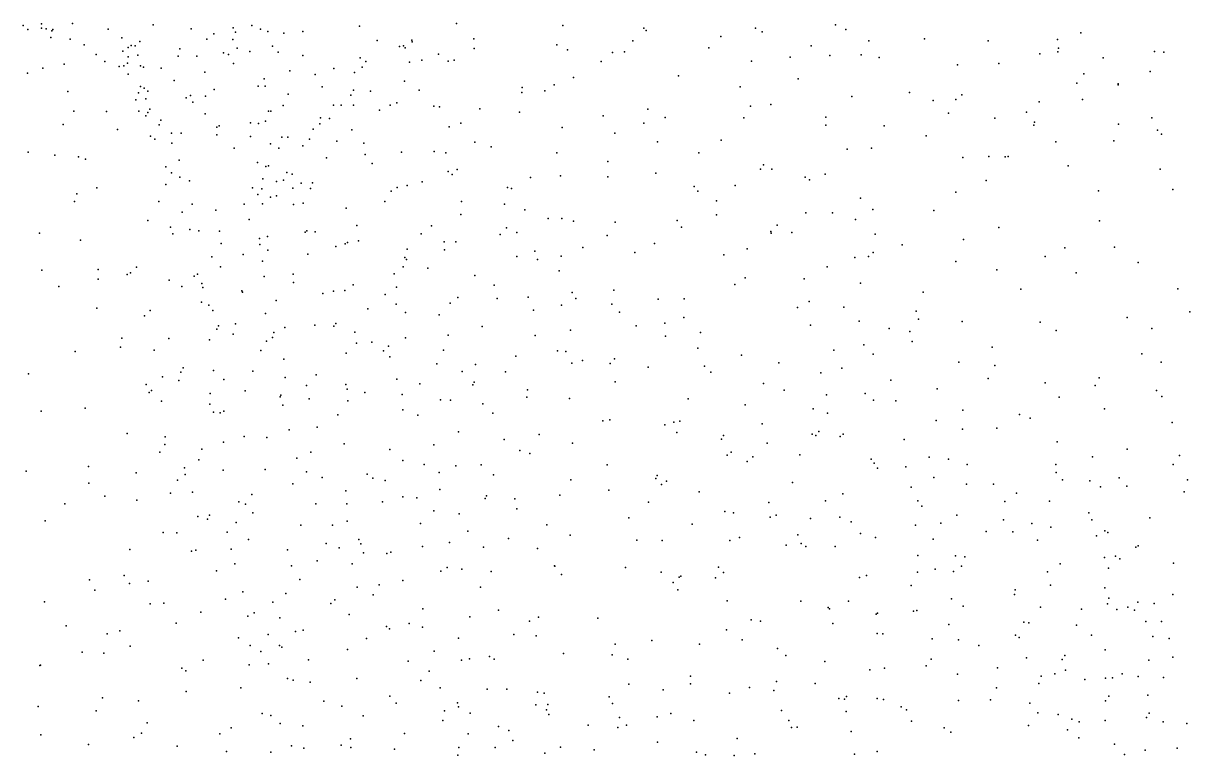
# Model space of a CAD drawing. Header units: metres. Extents: x -24.3 to 24.3, y -27.7 to 27.7.
# Drawn here: x 7.74 to 13.25, y -13.83 to -10.37 of the extents above; entities that cross this region are included whole.
import ezdxf

# ---------------------------------------------------------------- set-up
doc = ezdxf.new("R2010")
doc.units = ezdxf.units.M

msp = doc.modelspace()

# ---------------------------------------------------------------- linework, layer by layer
for p in [(7.7402, -10.383, -2.3972), (7.7618, -10.4023, 3.9964), (7.8255, -10.376, -6.8892), (7.8262, -10.3955, 3.1117), (7.8487, -10.3985, -7.2383), (7.8745, -10.408, 4.5251), (7.8793, -10.4022, 2.7878), (7.9724, -10.3741, -2.0804), (8.1417, -10.4004, 0.0048), (8.3538, -10.3796, -8.2865), (8.5334, -10.3989, 4.1619), (8.7325, -10.3945, 3.9901), (8.7439, -10.415, -5.237), (8.8206, -10.3829, -8.9441), (8.8612, -10.4005, -16.2529), (8.8963, -10.4122, -13.1538), (8.9715, -10.4194, -18.5315), (9.061, -10.4119, 3.6756), (9.3286, -10.3864, 3.7844), (9.7875, -10.373, 3.8227), (10.2897, -10.3827, 3.9097), (10.6733, -10.3955, 4.2199), (10.6842, -10.4064, 1.4013), (11.2009, -10.3956, 14.6447), (11.2334, -10.4133, 4.733), (11.5796, -10.3795, 2.2557), (11.6279, -10.4021, 5.037), (12.7393, -10.4172, -21.3109), (7.87, -10.4403, 3.5662), (7.961, -10.4482, 1.619), (8.0272, -10.474, 3.019), (8.2052, -10.441, -20.5775), (8.2917, -10.459, -1.3683), (8.607, -10.4479, 16.2001), (8.6408, -10.4226, -13.9765), (8.7298, -10.4494, 3.7302), (9.413, -10.4542, -9.9397), (9.5759, -10.4527, -2.9029), (9.5779, -10.4606, -3.2036), (9.8699, -10.4468, 15.3372), (10.2628, -10.4744, 15.1153), (10.6209, -10.4549, -21.5018), (11.0374, -10.4359, 4.4318), (11.7367, -10.4552, 9.5466), (12.0004, -10.4455, 9.7504), (12.3017, -10.4557, 9.9027), (12.6295, -10.4497, 5.4389), (8.0845, -10.5197, 1.1425), (8.2098, -10.5045, 3.7926), (8.2362, -10.4866, -0.2957), (8.2505, -10.4777, 4.0332), (8.2685, -10.4798, -0.7089), (8.2818, -10.5238, -19.8692), (8.4717, -10.528, -19.4221), (8.4802, -10.4932, 3.7625), (8.5608, -10.5286, 3.5154), (8.6868, -10.5118, -14.6598), (8.7093, -10.5194, -14.3517), (8.7513, -10.4905, -15.902), (8.8114, -10.5061, 3.4191), (8.918, -10.4814, -16.5567), (8.9443, -10.5085, 15.9795), (9.0613, -10.5242, 3.4469), (9.5184, -10.483, -11.9443), (9.5376, -10.4799, 3.5754), (9.5451, -10.4885, -3.5025), (9.703, -10.5188, 15.4857), (9.871, -10.4912, -21.5729), (10.312, -10.4984, 0.5167), (10.5245, -10.5103, 0.9436), (10.5825, -10.508, 14.9383), (10.9805, -10.4888, 14.7889), (11.4636, -10.4794, 14.6319), (11.5531, -10.5244, -21.2589), (11.7004, -10.5221, 14.7122), (12.5446, -10.5164, 9.9822), (12.6304, -10.5069, 15.0333), (12.6342, -10.4898, 9.0898), (13.0871, -10.5056, 10.2732), (13.131, -10.5097, -21.4044), (7.8326, -10.5844, 16.8587), (7.9339, -10.5662, -2.1873), (8.1252, -10.5539, -1.8267), (8.1937, -10.5768, 0.5398), (8.2153, -10.5737, 2.4664), (8.2328, -10.5609, 3.1099), (8.2361, -10.5316, -5.8708), (8.2945, -10.5743, -1.0258), (8.3077, -10.5793, 2.8245), (8.3914, -10.5842, 3.3876), (8.733, -10.563, -15.2005), (9.332, -10.536, -4.4321), (9.3425, -10.5794, 3.3457), (9.3592, -10.5531, -12.593), (9.5659, -10.5571, -1.698), (9.6239, -10.5469, -11.4932), (9.7483, -10.552, -1.1234), (9.7768, -10.5462, 3.4981), (10.4716, -10.5538, 3.7356), (11.183, -10.551, -21.3445), (11.3646, -10.532, 2.0507), (11.7854, -10.5343, 9.2263), (12.1563, -10.5691, 9.1298), (12.3519, -10.5633, 5.3757), (12.8453, -10.5356, 9.1639), (7.7597, -10.6084, -2.3745), (8.2362, -10.6125, 16.5098), (8.5979, -10.6037, -20.9598), (8.879, -10.6344, -14.1248), (9.0001, -10.5971, -13.51), (9.1196, -10.6151, 15.8734), (9.2077, -10.5861, -13.0092), (9.3058, -10.6056, 15.7422), (10.3414, -10.6283, 3.4876), (10.8367, -10.621, 14.9332), (11.4029, -10.6346, 4.7738), (12.7525, -10.6118, 10.0143), (13.066, -10.6003, 9.3181), (7.9507, -10.6949, -6.5748), (8.2944, -10.6713, 0.0799), (8.3112, -10.6784, -1.3749), (8.3287, -10.6935, -0.2956), (8.4529, -10.6436, 3.0634), (8.6416, -10.6861, -5.3123), (8.8501, -10.6697, -8.7341), (8.8832, -10.6698, 3.104), (9.1532, -10.6729, 3.1299), (9.3005, -10.6894, -21.3818), (9.381, -10.6929, 3.144), (9.5415, -10.6456, -12.3117), (9.6113, -10.6879, -10.4071), (10.0975, -10.6763, -0.1607), (10.2055, -10.6922, 0.1405), (10.2497, -10.6641, 15.24), (11.1294, -10.6726, 1.7126), (12.7199, -10.6562, 5.5067), (12.9157, -10.6589, 15.1456), (12.916, -10.6632, 2.8936), (8.2717, -10.7336, 1.3696), (8.2853, -10.7009, 0.3386), (8.3191, -10.7288, 1.9098), (8.5106, -10.7245, 2.674), (8.53, -10.7145, -20.6293), (8.5413, -10.7459, -19.7246), (8.6017, -10.7165, 2.8872), (8.9916, -10.7068, -17.1223), (9.289, -10.7125, -2.3839), (9.5056, -10.7478, -9.9524), (10.096, -10.7002, 3.316), (11.6565, -10.7184, 4.9885), (11.9294, -10.6998, 14.8426), (12.041, -10.7368, 9.2709), (12.1489, -10.7333, 14.8738), (12.1759, -10.7111, 9.5698), (12.5414, -10.7444, 9.7716), (12.7471, -10.7326, 9.253), (7.9797, -10.7879, 16.6931), (8.133, -10.7899, -1.8335), (8.2862, -10.7883, 0.816), (8.328, -10.7942, -0.9586), (8.3386, -10.7788, -0.5493), (8.5995, -10.8002, 2.385), (8.8986, -10.788, 2.8637), (8.9102, -10.7877, -16.7529), (8.9691, -10.7606, 15.9969), (9.2058, -10.7598, -9.2345), (9.242, -10.76, -3.534), (9.3012, -10.7597, -13.3159), (9.4237, -10.7829, -9.6204), (9.4745, -10.76, -12.9495), (9.6806, -10.7647, -11.0623), (9.707, -10.7679, 3.1101), (9.8979, -10.7765, -21.4377), (10.0852, -10.7928, 15.4066), (10.6926, -10.7784, 15.0492), (11.178, -10.7639, 14.912), (11.2729, -10.7561, 4.504), (12.1142, -10.7972, 5.3307), (12.4824, -10.7925, 5.4601), (7.929, -10.8504, -7.1641), (8.3186, -10.8097, 0.5976), (8.3831, -10.8528, 0.166), (8.3907, -10.8309, -5.6562), (8.6652, -10.8571, 16.2098), (8.8147, -10.8428, 2.5498), (8.8522, -10.8463, -15.3604), (8.8855, -10.8355, -4.8502), (9.1422, -10.8474, 2.8382), (9.1443, -10.819, -4.3865), (9.1873, -10.8219, -3.8376), (9.8078, -10.8452, 15.5656), (10.4812, -10.8092, 3.3984), (10.673, -10.8444, 0.8858), (10.7742, -10.8176, 3.6396), (11.1464, -10.8196, 4.1823), (11.5332, -10.8543, 1.9865), (11.5336, -10.8162, 4.7959), (11.8096, -10.8575, 5.0989), (12.3319, -10.8202, 9.1804), (12.5164, -10.8533, 9.3382), (12.52, -10.8393, 14.9486), (12.9163, -10.8488, 9.7644), (13.074, -10.819, -21.3118), (8.1855, -10.8751, 16.5251), (8.3415, -10.9061, -7.9771), (8.4403, -10.8912, 1.3047), (8.486, -10.891, 1.5233), (8.6547, -10.8634, 2.1095), (8.6547, -10.9, -20.3355), (8.8144, -10.9074, -19.3672), (8.962, -10.9109, -18.6902), (8.9909, -10.911, -14.7061), (9.1099, -10.8725, -2.5749), (9.2936, -10.876, -13.6763), (9.7535, -10.8624, -12.1272), (10.2879, -10.8648, 3.2416), (10.5362, -10.8924, 15.1929), (12.0077, -10.9044, 14.8656), (13.1019, -10.8781, 9.5872), (13.1209, -10.8957, 3.0709), (8.3613, -10.9207, -1.1781), (8.4415, -10.9388, -0.0645), (8.7363, -10.963, -20.0446), (8.9089, -10.9428, 2.2931), (8.9482, -10.9623, -15.0304), (9.0614, -10.9519, 2.5863), (9.0932, -10.9199, -21.0694), (9.2221, -10.9301, -13.9884), (9.3492, -10.9388, -1.8099), (9.8745, -10.9348, -0.7538), (9.951, -10.9563, 2.973), (10.7385, -10.9322, -21.3308), (11.0388, -10.9243, 3.8383), (11.6339, -10.9669, 14.8821), (11.7499, -10.9622, -21.123), (12.6205, -10.9332, -21.1664), (12.8944, -10.9272, 15.0476), (7.7625, -10.9809, 16.7766), (7.8895, -10.9959, -2.2421), (8.0011, -11.0035, -6.5524), (8.0343, -11.0148, -1.9983), (8.4763, -11.0192, 0.9308), (9.1734, -11.0089, -2.108), (9.3566, -10.9922, 15.8465), (9.5285, -10.9811, 2.7548), (9.6822, -10.9783, -1.1461), (9.738, -10.9849, 2.8296), (10.2616, -10.9841, 0.0103), (10.5033, -11.0253, 0.4359), (10.9337, -10.9843, 3.5611), (12.1817, -11.0059, 5.4082), (12.3038, -11.0027, 2.4585), (12.3821, -11.0042, 14.8699), (12.3948, -11.0018, 5.4732), (8.414, -11.0502, -0.9121), (8.4406, -11.0789, -0.4632), (8.8471, -11.0305, -16.5617), (8.886, -11.0487, -4.6091), (8.8998, -11.0467, -2.9392), (8.9859, -11.0781, -19.1131), (9.3898, -11.0349, -9.281), (9.748, -11.0729, -10.975), (9.7905, -11.0633, -13.184), (10.7294, -11.0814, 3.2904), (11.2245, -11.0616, 4.0134), (11.2384, -11.0419, 15.0186), (11.2783, -11.0623, -21.1659), (12.6796, -11.0464, 14.9781), (13.1141, -11.0622, 15.0275), (8.4134, -11.1342, -5.6709), (8.4797, -11.0993, 0.5312), (8.5255, -11.1165, 0.1499), (8.8727, -11.1076, -3.247), (8.9376, -11.1194, 1.8862), (8.9693, -11.1134, -2.4357), (9.0116, -11.0847, -18.1924), (9.054, -11.1283, -20.6552), (9.1073, -11.126, 2.1144), (9.6259, -11.1218, 15.7654), (9.7673, -11.0876, -21.2466), (10.137, -11.1005, -21.2746), (10.2791, -11.0934, 15.4321), (10.5037, -11.0977, 15.3226), (11.4358, -11.0989, 4.4), (11.4561, -11.1125, 14.9769), (11.5304, -11.0852, 1.7941), (12.2914, -11.1153, -21.0774), (7.9933, -11.1785, 16.6483), (8.0877, -11.1492, -6.303), (8.823, -11.1497, 16.1395), (8.8483, -11.1818, -16.2751), (8.8682, -11.1545, -3.5654), (8.9374, -11.1882, -17.598), (9.0141, -11.1516, -8.6699), (9.0974, -11.1531, 16.0174), (9.4797, -11.1651, -9.5394), (9.5071, -11.1487, 2.5651), (9.5547, -11.1385, -13.8971), (10.0291, -11.149, 15.5775), (10.0484, -11.1532, 2.8665), (10.9118, -11.144, -21.1973), (10.9291, -11.165, 1.0593), (11.1047, -11.1395, 3.6945), (12.1487, -11.1702, 14.862), (12.8222, -11.1646, 5.6364), (13.1745, -11.1586, 5.7315), (7.9826, -11.214, -6.9586), (8.381, -11.215, -1.2658), (8.5386, -11.2276, -0.0733), (8.7843, -11.2273, 1.2091), (8.8705, -11.2256, -16.9438), (8.9078, -11.1947, -15.7471), (9.0171, -11.2283, -19.6698), (9.0626, -11.2229, -20.2038), (9.2664, -11.2454, -14.6533), (9.4485, -11.2143, 15.868), (9.8122, -11.2152, -0.9158), (10.0146, -11.2277, -12.013), (11.0169, -11.2108, 15.1497), (11.6981, -11.1984, 4.9256), (8.4904, -11.2656, -0.7682), (8.6506, -11.2562, 0.6757), (8.808, -11.2989, -2.7553), (9.8085, -11.2754, 2.6674), (10.1115, -11.2545, -13.0732), (10.2206, -11.2949, -12.7242), (10.2864, -11.2955, 2.925), (11.0172, -11.2776, 3.4341), (11.4385, -11.2676, 4.2584), (11.5647, -11.2685, 4.5971), (11.6746, -11.2988, -21.0284), (11.7552, -11.2517, 14.8871), (12.0449, -11.2568, 5.3526), (8.3285, -11.3042, -7.8298), (8.4362, -11.3364, -1.089), (8.5276, -11.3467, -0.4932), (8.5701, -11.353, -8.0885), (8.6669, -11.3552, 0.3912), (9.0801, -11.3538, 1.6559), (9.3168, -11.3275, -9.0593), (9.6695, -11.3295, -20.9587), (10.0237, -11.3387, -21.0984), (10.3405, -11.3069, -0.0733), (10.5371, -11.3121, 0.2933), (10.8303, -11.3047, 3.2844), (10.8515, -11.3365, 15.2473), (11.2732, -11.3566, 15.0788), (11.3037, -11.3261, 1.3721), (12.3511, -11.3366, 2.3635), (12.8279, -11.3063, 14.9023), (7.8164, -11.3645, 16.7513), (8.0105, -11.3973, -2.0635), (8.4477, -11.3676, 16.3702), (8.8566, -11.3898, 0.8115), (8.8951, -11.3797, -8.4513), (9.0724, -11.3599, -18.998), (9.1196, -11.3583, -15.2232), (9.2729, -11.4085, -14.9351), (9.3238, -11.3999, -1.6585), (9.6207, -11.3666, -10.0427), (9.7294, -11.405, -14.121), (9.7846, -11.405, -10.8889), (9.9937, -11.3705, -11.6787), (10.0725, -11.3608, 15.609), (10.5003, -11.3747, 15.4162), (11.2757, -11.3635, 3.7794), (11.3732, -11.3611, 3.9998), (11.7673, -11.3689, 1.8142), (12.1836, -11.3944, 14.884), (8.6753, -11.4131, -5.0633), (8.7796, -11.4645, -4.6071), (8.8576, -11.418, 16.1672), (8.8964, -11.4437, -17.2664), (9.0847, -11.4638, -18.6707), (9.2181, -11.4269, 1.8098), (9.2621, -11.4152, -20.0601), (9.5548, -11.4398, 15.8591), (9.7306, -11.4421, -1.1103), (10.1579, -11.4493, -0.4984), (10.385, -11.4311, -12.994), (10.6315, -11.4557, 3.1043), (10.7239, -11.4128, -21.0904), (11.051, -11.4668, 0.938), (11.1616, -11.4381, -21.019), (11.7568, -11.4561, 4.9461), (11.8941, -11.4197, 5.143), (12.6627, -11.434, 5.6768), (12.8989, -11.4303, 5.8081), (8.6305, -11.4765, -3.2251), (8.8702, -11.4971, -16.3821), (9.5431, -11.4784, -20.6219), (9.5514, -11.4886, -9.6672), (10.073, -11.4736, -13.696), (10.1702, -11.4885, 2.7579), (10.2826, -11.4729, -13.3594), (11.6715, -11.4787, 4.698), (11.7355, -11.4743, 14.9113), (12.1477, -11.4975, -20.9204), (12.5706, -11.4746, -20.9753), (13.01, -11.5019, -21.0319), (7.8283, -11.5386, -2.2625), (8.0946, -11.536, -7.1125), (8.2313, -11.5591, -7.5145), (8.247, -11.5511, -1.7227), (8.2749, -11.5249, 16.4813), (8.548, -11.5667, -5.4161), (8.5637, -11.5577, -0.6641), (8.6728, -11.5234, 0.1945), (8.8791, -11.5691, -16.9778), (9.0164, -11.5578, 0.9968), (9.4938, -11.5565, -20.338), (9.5359, -11.5237, -1.4093), (9.6527, -11.5294, -14.4121), (9.8742, -11.5637, 2.433), (10.2732, -11.5415, -12.092), (11.1523, -11.5747, 15.1603), (11.5403, -11.5235, 4.3065), (12.3419, -11.5374, 14.7918), (12.7168, -11.5512, 14.7875), (7.9088, -11.6156, 16.7024), (8.0942, -11.5819, -6.7865), (8.4299, -11.5855, -5.7233), (8.4894, -11.6159, -0.9653), (8.5835, -11.6014, -3.6725), (8.5884, -11.6211, -2.9094), (9.0179, -11.5965, -15.8022), (9.2998, -11.6083, -19.4656), (9.5043, -11.6187, 2.0273), (9.9655, -11.6099, -20.7164), (10.5313, -11.6327, 2.9981), (11.1042, -11.6064, 3.447), (11.4319, -11.5796, 3.9649), (11.698, -11.6005, 1.5773), (12.4551, -11.6291, 2.3246), (13.1973, -11.6268, 14.6807), (8.7725, -11.6372, -2.4356), (8.776, -11.6422, 0.3605), (8.9355, -11.6828, -17.7429), (9.1562, -11.6491, -8.681), (9.2059, -11.6374, 1.3606), (9.2603, -11.6352, 16.0229), (9.4513, -11.6534, -14.9083), (9.7934, -11.6682, 15.7903), (9.9803, -11.6724, -14.0881), (10.1258, -11.6661, 15.6383), (10.3341, -11.6444, 2.8432), (10.3515, -11.6728, 15.5365), (10.7403, -11.6763, -13.0618), (10.8641, -11.6742, 15.3055), (11.4552, -11.6866, -20.8467), (11.9933, -11.6431, 5.2509), (8.0873, -11.7186, -1.93), (8.3401, -11.729, -1.5766), (8.5823, -11.6901, 16.3333), (8.6177, -11.7039, -8.0258), (8.6364, -11.729, -4.1849), (9.3684, -11.7214, -9.0391), (9.5032, -11.7, -19.772), (9.5468, -11.7383, -9.497), (9.7585, -11.6942, -10.4741), (10.1523, -11.727, -11.6247), (10.2834, -11.7035, -13.7867), (10.5227, -11.7, -12.2607), (10.5578, -11.7373, 15.4537), (11.3999, -11.7144, 3.7594), (11.6187, -11.7132, 14.9801), (11.9599, -11.7331, 1.7348), (13.2535, -11.7364, -20.9777), (8.313, -11.755, 16.4635), (8.7436, -11.7928, 0.0341), (8.8854, -11.7439, 16.2071), (9.2177, -11.7909, -15.4844), (9.7051, -11.7497, -20.1346), (10.772, -11.7897, 3.1659), (10.8622, -11.7631, -12.6746), (11.6917, -11.779, 4.4879), (11.9712, -11.7707, -20.7371), (12.1782, -11.7814, 5.4858), (12.5462, -11.7845, 14.6701), (12.9579, -11.763, 5.9814), (8.6551, -11.8173, -5.0658), (8.6633, -11.802, -0.4624), (8.7326, -11.8419, -0.1844), (8.9242, -11.833, -2.1432), (8.9757, -11.8098, 0.647), (9.118, -11.7986, -18.5859), (9.2074, -11.8033, 1.1714), (9.3066, -11.8321, 1.3765), (9.7482, -11.8459, 2.1766), (9.9089, -11.8053, -14.3612), (10.16, -11.8468, -0.7367), (10.3267, -11.8222, -11.8746), (10.6372, -11.802, -13.5691), (10.7761, -11.8504, -20.7104), (10.9411, -11.8338, 3.3069), (11.4618, -11.7987, 1.1396), (11.8325, -11.815, 4.833), (11.9311, -11.828, 14.816), (12.6227, -11.8242, 5.8586), (13.0751, -11.8145, 3.415), (8.1991, -11.9024, -1.6964), (8.2065, -11.8602, -7.0152), (8.4273, -11.8611, -7.7286), (8.6204, -11.8676, -0.6678), (8.8893, -11.8741, -16.7799), (8.9173, -11.8575, -8.3647), (9.3148, -11.8832, 16.0384), (9.3874, -11.8784, -19.2571), (9.4657, -11.8976, -1.5766), (9.5461, -11.8588, 15.9316), (10.9289, -11.9073, 15.3196), (11.7125, -11.8918, 14.8871), (11.9422, -11.8763, 5.0554), (12.3195, -11.9031, 14.6586), (7.9857, -11.9232, 16.6593), (8.3591, -11.9167, -6.1605), (8.8623, -11.9177, 0.2913), (8.9722, -11.9596, 16.2031), (9.2662, -11.931, -18.8839), (9.4427, -11.9196, 1.6024), (9.4719, -11.948, -15.1723), (9.7258, -11.9169, -10.2055), (10.0676, -11.9451, -11.3093), (10.2649, -11.9194, 2.7492), (10.304, -11.9225, -20.4709), (10.5342, -11.9571, 2.9656), (11.1346, -11.9399, -12.9148), (11.5708, -11.9173, -20.6618), (11.758, -11.9352, 1.3581), (13.0266, -11.9335, 14.4765), (8.4958, -12.0006, -3.8887), (8.6389, -12.0131, -4.4546), (8.8252, -12.0163, 0.0832), (9.6954, -11.9818, 1.9939), (9.8139, -12.0173, -14.7553), (9.8772, -11.9839, -1.1556), (10.3336, -11.978, 15.5982), (10.3828, -11.9654, -14.045), (10.5134, -11.9793, -0.3515), (10.6932, -11.9977, -12.0912), (10.9605, -11.9929, 0.3322), (11.312, -11.9773, 0.7977), (11.6086, -12.0016, 4.0681), (12.1629, -11.9731, -20.6036), (12.333, -11.9885, 1.9005), (13.1195, -11.974, 6.1727), (7.7649, -12.0281, -2.1495), (8.3983, -12.0425, -3.1208), (8.4753, -12.0604, -1.1013), (8.485, -12.0199, -2.8198), (8.6885, -12.0555, -4.7611), (8.978, -12.0465, -16.485), (9.1237, -12.0339, 0.7645), (9.5064, -12.0536, -9.3074), (9.871, -12.0682, -19.8671), (10.0197, -12.0192, 2.4074), (10.5382, -12.0661, 15.5208), (10.9904, -12.02, -13.5057), (11.2387, -12.0736, 3.5537), (11.5098, -12.0236, 14.9672), (11.8402, -12.0587, 4.6392), (12.3003, -12.0504, 5.6221), (12.5706, -12.0714, 2.173), (12.8259, -12.047, 6.0931), (8.3214, -12.0792, -7.2741), (8.3357, -12.1172, -6.4219), (8.3453, -12.1073, -1.4068), (8.6235, -12.1211, -0.6987), (8.7887, -12.1093, -2.2374), (8.9578, -12.1292, -17.5796), (9.0785, -12.0832, -16.0883), (9.2646, -12.0781, -15.6728), (9.2704, -12.1011, -1.775), (9.3543, -12.1171, 16.0584), (9.5314, -12.1254, 1.5882), (9.6139, -12.0764, 1.8054), (9.8649, -12.0805, 2.1481), (10.1236, -12.1042, -14.4783), (11.3364, -12.1064, -12.7476), (11.5366, -12.1274, 3.8704), (11.7189, -12.122, 4.2588), (12.0598, -12.0994, 5.1372), (12.8065, -12.083, -20.5625), (13.0971, -12.1073, 3.6625), (8.393, -12.1572, -3.5534), (8.6225, -12.1716, -5.4476), (8.9537, -12.1367, 0.2873), (8.9675, -12.1772, 16.2298), (9.0915, -12.1463, -18.1986), (9.2734, -12.1562, -8.834), (9.7114, -12.1516, -1.3931), (9.7594, -12.1528, -19.5835), (9.9115, -12.1706, 15.8185), (10.1206, -12.1394, -0.9834), (10.3224, -12.1448, -11.5993), (10.8835, -12.1465, 3.2561), (11.1516, -12.1756, 15.151), (11.759, -12.1527, 1.1503), (11.8639, -12.1565, 14.7691), (12.6367, -12.1389, 14.4371), (13.1226, -12.1354, -20.5918), (7.8249, -12.2054, -2.0275), (8.0333, -12.1909, -1.7793), (8.6386, -12.21, 16.3742), (8.6706, -12.2132, -7.9494), (8.6876, -12.205, -0.5021), (9.2269, -12.2215, -18.584), (9.5339, -12.1978, -19.1656), (9.6056, -12.2231, 15.9536), (9.9593, -12.2147, -10.7986), (11.4735, -12.1932, -20.356), (11.5408, -12.2142, -13.0523), (12.1808, -12.2001, 14.6335), (12.4485, -12.2206, -20.3877), (12.4989, -12.2374, 1.8717), (12.8512, -12.1931, 3.0587), (8.9962, -12.2923, -16.7609), (9.1288, -12.28, 0.5998), (10.479, -12.2512, 2.9227), (10.5124, -12.2456, -14.1765), (10.7731, -12.27, -0.2661), (10.8159, -12.2568, -20.1981), (10.8429, -12.2526, 15.3242), (11.2323, -12.2639, -13.5951), (12.0544, -12.2497, -20.293), (12.1793, -12.2899, 5.2977), (12.3416, -12.2846, 1.6146), (13.1709, -12.2582, 6.3635), (8.2317, -12.3105, 16.5636), (8.4102, -12.3259, -3.8989), (8.784, -12.3251, -0.2088), (8.8919, -12.3296, -8.2505), (9.7975, -12.303, -10.2825), (10.0138, -12.3381, 2.3716), (10.1788, -12.3145, 2.623), (10.8287, -12.3062, -14.0093), (11.0397, -12.3368, 3.3851), (11.0503, -12.3205, 0.1015), (11.4692, -12.3136, 3.7595), (11.4871, -12.3192, -13.4034), (11.5003, -12.3012, -12.5516), (11.6007, -12.3248, 14.8343), (11.6151, -12.3131, 3.955), (11.9044, -12.3383, 4.5125), (12.6276, -12.349, 14.2928), (8.3859, -12.3982, -1.1972), (8.4088, -12.3618, -6.6313), (8.5841, -12.3841, -7.6819), (8.6869, -12.3514, -4.7346), (9.0987, -12.3986, -1.8844), (9.2565, -12.3591, 0.8963), (9.4722, -12.3862, -9.1825), (9.6811, -12.3642, -9.7465), (10.0864, -12.3912, -14.7129), (10.1344, -12.4045, -11.0848), (10.3369, -12.3561, 15.635), (11.0857, -12.3978, -12.1303), (11.2558, -12.3567, 15.0356), (12.9585, -12.3836, 6.33), (8.5695, -12.4342, 16.4167), (9.0336, -12.4275, 16.2102), (9.5342, -12.4382, 1.5492), (9.6355, -12.4566, 1.7762), (9.9046, -12.4576, 2.2002), (10.5006, -12.4582, 15.5138), (11.0671, -12.4127, 15.1423), (11.1619, -12.4419, -13.8924), (11.1884, -12.4198, -20.0752), (11.4106, -12.4118, 0.4683), (11.7475, -12.4318, -12.8975), (11.762, -12.4508, 4.123), (12.0215, -12.4224, 4.701), (12.113, -12.4315, 14.5328), (12.2021, -12.4571, 1.2618), (12.6212, -12.4563, -20.1069), (12.7937, -12.4198, 2.524), (13.1755, -12.4573, 6.4868), (13.205, -12.4136, 3.9355), (7.7542, -12.489, 16.8005), (8.0488, -12.4665, -1.6293), (8.2739, -12.4956, -3.4405), (8.5023, -12.473, -2.518), (8.5051, -12.5047, -0.8511), (8.6847, -12.4839, -5.504), (8.8838, -12.4808, 0.0435), (9.0795, -12.492, -17.436), (9.365, -12.503, 16.0687), (9.7054, -12.4945, -19.1675), (9.7843, -12.4636, 15.8847), (9.9632, -12.5059, -19.4003), (10.7367, -12.5084, -14.2186), (11.7784, -12.4743, 0.8128), (11.9118, -12.4678, 14.6279), (12.6218, -12.4952, 1.6968), (8.0494, -12.5444, 16.6675), (8.4691, -12.5311, -7.0214), (9.0134, -12.5488, 0.3338), (9.1531, -12.518, -18.0352), (9.3925, -12.5211, 1.2055), (9.4509, -12.5319, -18.7268), (10.3277, -12.5288, 2.7719), (10.7307, -12.5231, -11.749), (10.7576, -12.551, 3.1603), (10.7803, -12.5349, -19.8614), (11.3764, -12.5411, 3.6662), (11.9372, -12.5646, 4.3655), (12.0445, -12.5179, -19.9559), (12.1991, -12.5489, 14.3587), (12.326, -12.5496, 5.4608), (12.6519, -12.529, 6.1186), (12.7813, -12.5339, 2.0917), (12.8317, -12.5627, 3.047), (12.9204, -12.5203, 3.4353), (12.9557, -12.5591, 14.0391), (13.2427, -12.5288, 13.8614), (8.1257, -12.6066, -1.4617), (8.2767, -12.6251, -2.9903), (8.4355, -12.5918, 16.4919), (8.5403, -12.5867, -4.2675), (8.821, -12.5984, -2.1133), (9.264, -12.5806, -16.2113), (9.5338, -12.6101, -1.5799), (9.6003, -12.6147, 15.9704), (9.7098, -12.5756, -15.3285), (9.9233, -12.6181, -15.0655), (9.9291, -12.6054, -1.3517), (10.0636, -12.6192, -10.703), (10.2757, -12.6022, -1.1466), (10.5081, -12.5783, -14.4731), (10.9352, -12.5865, 3.3068), (11.6137, -12.5959, -19.8701), (12.4348, -12.5921, 5.7944), (13.2268, -12.5865, -20.1103), (7.9364, -12.6426, -1.6948), (8.7591, -12.6328, 16.3449), (8.7899, -12.6434, -5.2393), (9.1231, -12.6421, -16.9661), (9.2694, -12.6418, 0.9036), (9.4382, -12.6338, -15.8793), (9.6807, -12.676, 1.8405), (10.0724, -12.666, 15.7591), (10.6951, -12.634, 15.3584), (11.0566, -12.6792, -14.1714), (11.2648, -12.6358, -19.818), (11.5326, -12.6281, 3.7953), (11.9681, -12.6288, -13.3383), (11.9869, -12.6537, -12.8872), (12.3796, -12.6322, 14.1747), (12.5912, -12.63, 14.1076), (7.8428, -12.7228, 16.7782), (8.5653, -12.7018, -7.2726), (8.61, -12.7152, -6.1909), (8.6209, -12.6962, -0.5149), (8.747, -12.7306, -4.6524), (8.8256, -12.6852, -7.9934), (9.2714, -12.7242, 16.1176), (9.8007, -12.6892, 2.0342), (10.6023, -12.7082, 3.0384), (11.0975, -12.6858, 3.4427), (11.2701, -12.7058, -0.1115), (11.2984, -12.6967, 14.9391), (11.4616, -12.7121, -12.1951), (11.5991, -12.7052, -13.8605), (11.6526, -12.7283, 0.3233), (12.077, -12.7339, 0.7633), (12.1528, -12.6966, 4.7351), (12.3734, -12.7185, 1.1146), (12.7776, -12.6858, 14.0081), (12.7909, -12.7181, 6.2351), (13.0659, -12.7088, -19.8498), (8.4007, -12.7777, -1.0108), (8.4655, -12.7797, -2.4323), (8.704, -12.776, -7.604), (9.0523, -12.7431, 16.2177), (9.2011, -12.7437, -17.7382), (9.618, -12.7361, -9.4399), (9.8421, -12.7715, -9.98), (10.2148, -12.7418, 2.6226), (10.3255, -12.7903, 15.5817), (10.9016, -12.7379, 15.2055), (11.4008, -12.7882, 3.6647), (11.6973, -12.7828, -19.6293), (11.9573, -12.7428, 14.4095), (12.2917, -12.7734, 5.0472), (12.418, -12.775, 5.4967), (12.5067, -12.7362, -19.6931), (12.5968, -12.7527, 6.0632), (12.8519, -12.7699, 3.2641), (12.8672, -12.7781, 13.8132), (8.8049, -12.8106, -5.5208), (9.172, -12.8302, -8.5267), (9.3258, -12.8111, -16.4828), (9.3358, -12.8313, -18.1836), (9.6273, -12.844, 15.967), (9.7554, -12.8247, -18.9675), (10.0334, -12.8058, -10.4403), (10.6401, -12.8136, -19.5065), (10.7595, -12.8157, -11.575), (11.0801, -12.8164, 15.075), (11.1263, -12.8022, -0.4421), (11.3455, -12.8371, -19.6149), (11.4167, -12.8297, -14.0872), (11.4397, -12.8435, 14.7222), (11.578, -12.8448, 3.7977), (11.7687, -12.8011, 4.0435), (12.0406, -12.8092, -19.5857), (12.5341, -12.8141, 13.9971), (12.8128, -12.7934, 2.6619), (13.0095, -12.8408, 13.6308), (8.244, -12.8584, -3.2499), (8.5352, -12.8661, -0.6858), (8.5555, -12.8619, 16.4584), (8.7226, -12.8566, -5.9435), (8.9889, -12.8591, 0.3068), (9.2332, -12.8506, 0.8423), (9.3478, -12.8733, 1.0957), (9.4579, -12.8774, -16.0798), (9.4775, -12.8714, -9.0653), (9.9148, -12.8479, 15.8334), (10.1706, -12.8535, -1.2885), (11.9683, -12.8858, -12.5621), (12.1472, -12.8888, 4.5326), (12.1904, -12.893, 14.0543), (12.8506, -12.8965, 2.9948), (12.9026, -12.8893, 2.0431), (12.9994, -12.8469, 6.4736), (8.7397, -12.9259, -0.2118), (9.0076, -12.9349, -8.1773), (9.129, -12.911, 0.6187), (9.2945, -12.9256, -16.8681), (9.7439, -12.9428, -1.4571), (9.8129, -12.9514, -9.7421), (10.251, -12.9353, -19.2661), (10.2523, -12.9364, -10.7852), (10.5874, -12.943, 3.0276), (11.0256, -12.941, -0.7716), (12.0497, -12.9514, -13.813), (12.1751, -12.9369, 0.5355), (12.6417, -12.926, -19.4371), (12.8697, -12.9462, 1.2797), (12.923, -12.903, 1.6721), (13.1769, -12.9228, -19.511), (8.0534, -13.0019, 16.7032), (8.2167, -12.9803, -2.8968), (8.3297, -13.0082, 16.5753), (8.6534, -12.9594, -4.4687), (9.0472, -13.0005, -1.7536), (9.5338, -13.0051, 1.5189), (9.7131, -12.9613, -15.6505), (9.9521, -12.9623, 2.2612), (10.2839, -12.9761, 2.6786), (10.7546, -12.9651, -14.5258), (10.8407, -12.9884, 15.2097), (10.8479, -12.984, 3.2311), (11.0121, -12.9928, -11.6901), (11.0502, -12.967, 3.3829), (11.6927, -12.9906, -14.0779), (11.7254, -12.9818, 14.4101), (11.9665, -12.9658, 14.1984), (12.1373, -12.9617, -12.8454), (12.582, -12.964, 5.8931), (8.0777, -13.0497, -1.2422), (8.2415, -13.0194, -1.0467), (8.7783, -13.0581, -7.5222), (8.9811, -13.0653, 16.2773), (9.3175, -13.0363, -17.1695), (9.4215, -13.0251, 16.0693), (9.9005, -13.036, -15.3877), (10.8116, -13.0145, -1.0342), (10.8341, -13.0491, -19.3586), (11.9377, -13.0289, 0.1329), (12.4285, -13.0486, 13.8063), (12.5954, -13.0261, 0.7563), (12.852, -13.0395, 13.4826), (7.8407, -13.1053, 16.8105), (8.3395, -13.1143, -3.8848), (8.4036, -13.1114, -0.6992), (8.6956, -13.0933, -7.0792), (8.9199, -13.1077, -5.0682), (9.1944, -13.1137, 0.8821), (9.2122, -13.0962, 16.1716), (9.3939, -13.0718, 1.2723), (11.0668, -13.1015, 14.9144), (11.4151, -13.103, 14.6045), (11.6407, -13.1023, -12.1688), (12.1274, -13.0912, -19.2499), (12.4256, -13.0702, -19.2337), (12.8648, -13.1142, 2.6188), (12.871, -13.0882, -19.2314), (13.0089, -13.1072, 13.2635), (13.0863, -13.1129, 1.4106), (13.1745, -13.0715, 6.7322), (8.5791, -13.1548, -0.3419), (8.8013, -13.1735, -1.8672), (8.832, -13.1577, 0.1504), (9.2812, -13.1649, 1.1022), (9.6293, -13.1386, 15.9593), (9.851, -13.1762, 2.0999), (9.9857, -13.1442, 15.7473), (11.5444, -13.1318, 3.7277), (11.5505, -13.1388, -0.4641), (11.7713, -13.1642, -19.2414), (11.7773, -13.1595, -0.2609), (11.9483, -13.1488, -14.0761), (11.964, -13.1465, 4.1988), (12.1833, -13.1256, 13.8926), (12.5478, -13.1311, 5.584), (12.7428, -13.1402, 6.3042), (12.9088, -13.1409, 3.6104), (12.9604, -13.1303, 6.516), (12.9921, -13.1444, 0.966), (7.9429, -13.2181, -1.2758), (8.4619, -13.2058, -2.2026), (8.9532, -13.1807, 0.4224), (9.4573, -13.2224, -16.8928), (9.5637, -13.2074, -16.3052), (9.6267, -13.2255, 1.7649), (10.1322, -13.1972, 2.4846), (10.1753, -13.1772, -19.0248), (10.4556, -13.1825, 2.8513), (11.1813, -13.1901, -19.281), (11.2254, -13.197, -14.4369), (11.5664, -13.2071, 14.3441), (12.1153, -13.2118, -12.6429), (12.4691, -13.2007, 0.3122), (12.4927, -13.204, 5.2585), (12.719, -13.2163, 13.3206), (13.047, -13.199, 2.1584), (13.1211, -13.1976, -19.0827), (8.1369, -13.2571, -0.9586), (8.1967, -13.2422, -3.5134), (8.758, -13.2761, -6.7309), (8.8978, -13.2593, -5.8467), (9.0267, -13.2455, 0.6242), (9.063, -13.2397, -8.1099), (9.3616, -13.2789, 16.0577), (9.471, -13.2332, -8.8859), (9.7972, -13.2775, -9.4615), (10.0583, -13.2598, -10.0099), (10.1638, -13.2658, 15.6177), (11.0634, -13.2375, 3.3586), (11.138, -13.2848, 14.7431), (11.7765, -13.2547, 14.1062), (11.8032, -13.2563, 3.9734), (12.0368, -13.2801, 13.8014), (12.1614, -13.2854, -0.128), (12.4304, -13.2633, 13.4937), (12.4483, -13.2736, 4.9865), (12.7894, -13.2636, 0.4744), (13.0789, -13.2695, 12.8537), (13.1563, -13.2794, 1.8829), (8.2453, -13.3156, -0.7288), (8.8127, -13.3111, -7.3448), (8.8622, -13.3408, -6.1332), (8.9513, -13.3124, -1.6237), (8.9625, -13.3203, -7.7924), (9.2726, -13.3301, -8.4233), (9.6824, -13.339, -18.3323), (10.5381, -13.3058, 15.3185), (10.7106, -13.2875, -1.2066), (10.936, -13.3059, -11.3793), (11.3058, -13.3258, 14.5743), (12.2564, -13.3116, 4.5182), (12.8543, -13.3325, 2.9558), (8.0179, -13.3437, 16.696), (8.1209, -13.3486, -3.0897), (8.59, -13.3809, 16.4095), (9.0876, -13.3801, -5.2016), (9.5587, -13.3861, -17.7259), (9.8112, -13.3802, 2.0215), (9.8485, -13.3753, -15.7197), (9.9442, -13.3631, -18.69), (9.9652, -13.3757, 15.7141), (10.2941, -13.3497, 2.6504), (10.5231, -13.3552, -14.8539), (10.5981, -13.3759, -19.0711), (11.3445, -13.359, -0.9303), (11.5293, -13.3879, 14.2059), (12.0317, -13.3762, 4.2254), (12.4822, -13.3703, 13.2037), (12.6503, -13.3774, 0.1138), (12.6633, -13.3594, 6.0238), (13.0598, -13.3806, 6.7155), (13.1734, -13.3662, -18.8202), (7.8188, -13.4068, -1.2768), (7.8207, -13.4047, 16.7784), (8.4892, -13.4195, -1.9408), (8.5086, -13.4311, -4.0807), (8.808, -13.4024, -7.0059), (8.8988, -13.3985, 16.2555), (9.6583, -13.4324, -18.0385), (11.7424, -13.4273, -0.7671), (11.8107, -13.4182, 13.9039), (12.0081, -13.4084, -0.4867), (12.1561, -13.4467, 13.4163), (12.3444, -13.4172, -13.6877), (12.6154, -13.4449, -18.8675), (12.6672, -13.4288, 12.8938), (12.9345, -13.4449, 0.1749), (8.9893, -13.4674, -4.6069), (9.0165, -13.4757, -5.6794), (9.0963, -13.4844, 0.9436), (9.3162, -13.468, -1.2871), (9.6197, -13.4766, -16.7373), (10.6024, -13.4941, 15.133), (10.8932, -13.4922, -11.127), (10.8943, -13.457, 14.8615), (11.3007, -13.4814, -14.5159), (11.4829, -13.4906, -11.8227), (12.5401, -13.4916, -0.2259), (12.5523, -13.4563, 5.321), (12.7587, -13.472, 6.26), (12.8552, -13.4653, 12.6422), (12.8894, -13.4649, 3.5621), (13.0105, -13.4582, 3.8902), (13.1301, -13.4622, 12.4425), (8.1138, -13.5584, -3.3854), (8.5094, -13.529, -0.0775), (8.7679, -13.5118, 0.3684), (9.473, -13.5504, 1.6479), (9.7101, -13.5121, -16.3443), (9.932, -13.5178, 2.2167), (10.0258, -13.5175, -9.6556), (10.1702, -13.5328, -1.1729), (10.2028, -13.5365, -18.7777), (10.5088, -13.5541, -10.4724), (10.764, -13.5217, 3.0792), (11.0775, -13.5361, 3.3221), (11.1729, -13.5107, -19.0652), (11.2873, -13.5247, 14.357), (11.595, -13.5618, -14.4323), (11.6319, -13.5532, -1.0489), (12.3402, -13.5114, -13.346), (12.8718, -13.5507, 3.2757), (13.0553, -13.5456, 2.3236), (7.8105, -13.5999, -1.1022), (8.2845, -13.5728, -0.3967), (9.1607, -13.5752, 16.0881), (9.2455, -13.5977, -5.0177), (9.5026, -13.5834, 15.9201), (9.7932, -13.5831, -1.1478), (9.7967, -13.6019, 2.0378), (10.1621, -13.5924, -15.3255), (10.2139, -13.6161, 2.5144), (10.2194, -13.5904, -9.9178), (10.5255, -13.5859, -1.2016), (11.6223, -13.5659, 13.9054), (11.7758, -13.5628, 3.8639), (11.8055, -13.5666, 13.5328), (11.89, -13.6019, -12.3063), (11.915, -13.6149, 13.3365), (12.1608, -13.5713, 13.1431), (12.312, -13.5682, -0.5695), (12.4982, -13.5843, 12.7081), (12.8555, -13.5724, 12.4354), (8.0838, -13.621, -0.6567), (8.8698, -13.6322, 0.6765), (8.9096, -13.6427, -1.3498), (9.3472, -13.6439, -8.2769), (9.7231, -13.6652, -17.4556), (9.7305, -13.6197, 15.7868), (9.8531, -13.6311, -9.2237), (10.2249, -13.6373, 15.4122), (10.5588, -13.651, -18.8608), (10.7358, -13.6479, 14.8997), (10.8016, -13.6336, -14.765), (10.9094, -13.6657, 14.7341), (11.3244, -13.6194, 3.5005), (11.3583, -13.6666, 14.0972), (11.6295, -13.6239, -18.952), (11.9392, -13.6692, 4.0389), (12.5363, -13.6292, 5.0936), (12.6325, -13.6373, 5.5437), (12.6971, -13.6602, -0.4723), (12.7311, -13.6728, -18.6505), (12.8539, -13.6656, 6.4804), (13.0495, -13.6517, 12.1376), (13.0619, -13.6319, 6.807), (13.1289, -13.6717, 4.1245), (8.299, -13.7256, -3.6539), (8.3253, -13.6764, 16.4769), (8.723, -13.7009, 16.2731), (8.9545, -13.6794, -6.3954), (9.0612, -13.6914, -6.0122), (9.5414, -13.7275, 1.7628), (9.9866, -13.6938, -15.6932), (10.0357, -13.7133, -18.4021), (10.4096, -13.6884, 15.2031), (10.5509, -13.6983, -14.9812), (10.5909, -13.6883, 2.8926), (11.3711, -13.6994, -1.2951), (11.3984, -13.6968, -11.5774), (11.654, -13.7186, 13.4488), (12.0928, -13.7, -12.6093), (12.1249, -13.7209, -1.0025), (12.4909, -13.6903, 12.481), (12.6753, -13.7097, 5.7605), (13.2397, -13.6794, 11.934), (7.8224, -13.7338, 16.719), (8.0488, -13.7791, -2.4182), (8.2632, -13.7455, -0.2475), (8.6684, -13.7287, 0.4157), (9.242, -13.7831, 1.3434), (9.2867, -13.7518, -4.6741), (9.8423, -13.7287, -16.1301), (10.0534, -13.7606, 15.4892), (10.7374, -13.769, -10.5804), (11.1144, -13.7509, -14.6893), (12.7293, -13.7485, 12.1854), (12.8989, -13.7774, 11.993), (8.4673, -13.7879, 0.1167), (8.7008, -13.8121, -4.0899), (8.9108, -13.8158, 0.9342), (9.0075, -13.7858, -4.3528), (9.0656, -13.7961, 16.0843), (9.2876, -13.7936, -1.0066), (9.4942, -13.8021, -5.0397), (9.7948, -13.829, 2.0763), (9.7994, -13.7941, -17.0721), (9.9704, -13.7933, -1.0072), (10.2047, -13.8208, -9.5711), (10.279, -13.7916, -1.0353), (10.4386, -13.8041, -10.0103), (10.9223, -13.8162, 14.5315), (10.9644, -13.8287, 3.1812), (11.0999, -13.832, -18.8521), (11.1975, -13.8228, -11.2211), (11.6689, -13.8249, -11.8315), (11.7756, -13.8129, 13.0923), (12.9449, -13.8262, 3.4468), (13.0434, -13.8062, 2.5642), (13.1949, -13.7974, 6.9995)]:
    msp.add_point(p)

doc.saveas('drawing.dxf')
